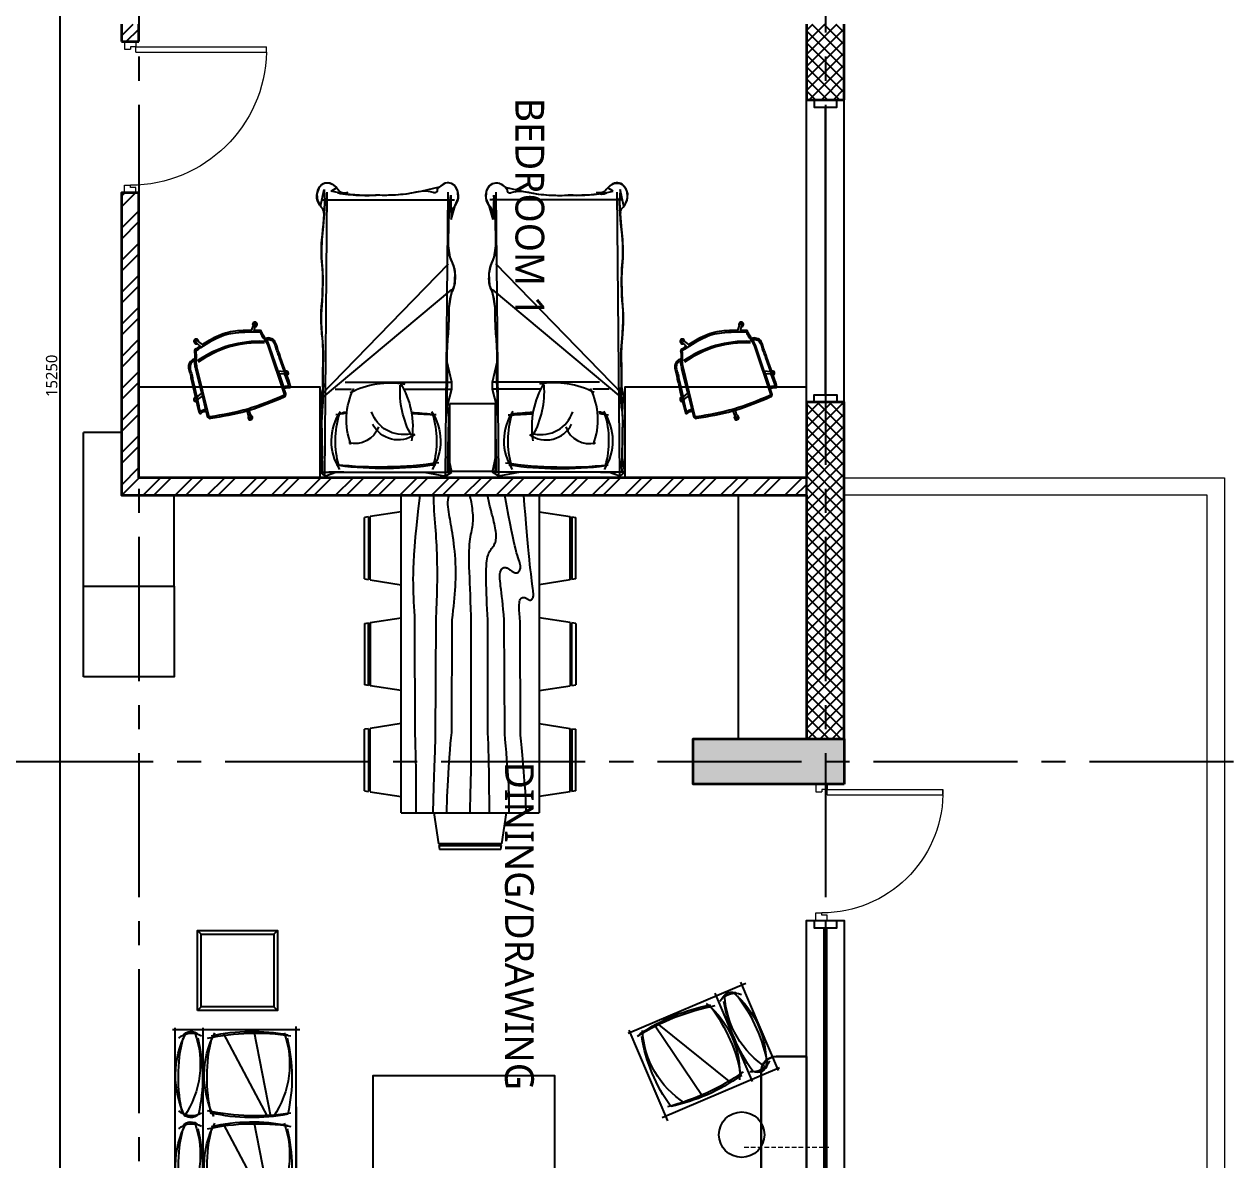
# Model space of a CAD drawing. Header units: millimetres. Extents: x -2409243 to -2334937, y -643723 to -441957.
# Drawn here: x -2355068 to -2347102, y -533815 to -526307 of the extents above; entities that cross this region are included whole.
import ezdxf

# ---------------------------------------------------------------- set-up
doc = ezdxf.new("R2010")
doc.units = ezdxf.units.MM
doc.header["$MEASUREMENT"] = 0
doc.header["$PDMODE"] = 67
doc.linetypes.add('CENTER2', pattern=[28.575, 19.05, -3.175, 3.175, -3.175])
doc.linetypes.add('DASHED2', pattern=[0.375, 0.25, -0.125])
for name, color, linetype in [('A-Anno-Dims', 7, 'Continuous'), ('A-Anno-Grid Lines', 154, 'Continuous'), ('A-Railing', 4, 'Continuous'), ('A-Wall Patt', 8, 'Continuous'), ('A-Window', 4, 'Continuous'), ('S-Conc Patt', 9, 'Continuous'), ('TAGS', 7, 'Continuous')]:
    doc.layers.add(name, color=color, linetype=linetype)
for name, color, linetype, lineweight in [('A-Door', 4, 'Continuous', 9), ('A-Wall Ele', 3, 'Continuous', 20), ('A-Wall Sec', 1, 'Continuous', 30), ('HVAC Units', 60, 'Continuous', 30), ('S-Concrete', 40, 'Continuous', 30)]:
    doc.layers.add(name, color=color, linetype=linetype, lineweight=lineweight)
doc.layers.add('I-Furniture', color=7, linetype='Continuous', lineweight=25, true_color=0xd17000)
doc.layers.get('A-Anno-Dims').off()
doc.styles.get("Standard").update_dxf_attribs({"font": 'trebuc.ttf'})
doc.dimstyles.new('IIITD_WD_M @ 50', dxfattribs={"dimscale": 50, "dimtxt": 1.5, "dimasz": 1, "dimexe": 0.5, "dimexo": 0.25, "dimgap": 0.3, "dimtad": 1, "dimdec": 0, "dimrnd": 1, "dimzin": 0, "dimdsep": 46, "dimtxsty": 'Standard', "dimblk": 'ARCHTICK', "dimcen": 0.2, "dimdle": 1, "dimclrd": 1, "dimclre": 1, "dimclrt": 5, "dimadec": 0, "dimazin": 0, "dimtfac": 1, "dimtdec": 0, "dimtofl": 0, "dimtmove": 0, "dimatfit": 0, "dimfxl": 2, "dimfxlon": 1, "dimtolj": 1, "dimtzin": 0, "dimlwd": -1, "dimlwe": -1, "dimarcsym": 0})
pattern_1 = [(225, (-1525842.595, -758873.084), (39.7747564, -39.7747564), []), (315, (-1525842.595, -758873.084), (39.7747564, 39.7747564), [])]
pattern_2 = [(45, (-2483823.14, -549080.13), (-106.06602, 106.06602), []), (45, (-2483752.43, -549080.13), (-106.06602, 106.06602), [])]

# ---------------------------------------------------------------- blocks, each defined once
blk = doc.blocks.new('Cols Residences')
at = {"layer": 'S-Conc Patt'}
blk.add_hatch(color=256, dxfattribs=at).paths.add_polyline_path([(-246.6, -14029.3), (-246.6, -13029.3), (53.4, -13029.3), (53.4, -14029.3)])
at = {"layer": 'S-Concrete', "lineweight": 35}
blk.add_lwpolyline([(-246.6, -14029.3), (-246.6, -13029.3), (53.4, -13029.3), (53.4, -14029.3)], close=True, dxfattribs=at)
blk = doc.blocks.new('Grid Residences')
at = {"layer": 'A-Anno-Grid Lines', "linetype": 'CENTER2', "ltscale": 50}
for p, q in [((-96.6, 2923), (-96.6, -27704.4)), ((12818.2, -9364.3), (-37818, -9364.3)), ((12818.2, -13904.3), (-37818, -13904.3))]:
    blk.add_line(p, q, dxfattribs=at)
blk = doc.blocks.new('Big Drawing Win 3000')
at = {"layer": 'A-Window', "color": 2, "lineweight": 60}
blk.add_line((-25650, -16077.2), (-28550, -16077.2), dxfattribs=at)
at = {"layer": 'A-Window'}
for points in [[(-25600, -15952.2), (-28600, -15952.2), (-28600, -16202.2), (-25600, -16202.2)], [(-28600, -16002.2), (-28550, -16002.2), (-28550, -16152.2), (-28600, -16152.2)], [(-25600, -16002.2), (-25650, -16002.2), (-25650, -16152.2), (-25600, -16152.2)]]:
    blk.add_lwpolyline(points, dxfattribs=at)
blk = doc.blocks.new('ABL_Door_S - 900 x 2100-6-3 Second Floor Lvl')
at = {"layer": 'A-Door', "color": 5, "lineweight": 18}
for p, q in [((-450, 37.5), (-400, 37.5)), ((-450, -37.5), (-450, 37.5)), ((-400, 37.5), (-400, -2.5)), ((400, 37.5), (400, -2.5)), ((450, 37.5), (400, 37.5)), ((450, -37.5), (450, 37.5)), ((-450, -37.5), (-415, -37.5)), ((-380, -37.5), (-450, -37.5)), ((-415, -2.5), (-400, -2.5)), ((-415, -37.5), (-415, -2.5)), ((-415, -37.5), (-415, -802.4)), ((-380, -37.5), (-380, -802.4)), ((415, -2.5), (400, -2.5)), ((415, -37.5), (415, -2.5)), ((450, -37.5), (415, -37.5))]:
    blk.add_line(p, q, dxfattribs=at)
blk.add_lwpolyline([(-380, -802.4), (-415, -802.4)], dxfattribs=at)
at = {"layer": 'A-Door', "lineweight": 18}
blk.add_arc((-400, -2.5), 800, 271.43254, 0, dxfattribs=at)
at = {"layer": 'A-Door', "color": 5, "lineweight": 18}
blk.add_arc((-400, -2.5), 800, 268.92564, 271.07436, dxfattribs=at)
blk = doc.blocks.new('Win 2000 @ 300W')
at = {"layer": 'A-Window', "color": 2, "lineweight": 30}
blk.add_line((1950, -125), (50, -125), dxfattribs=at)
at = {"layer": 'A-Window'}
for points in [[(2000, 0), (0, 0)], [(0, -50), (50, -50), (50, -200), (0, -200)], [(2000, -50), (1950, -50), (1950, -200), (2000, -200)], [(2000, -250), (0, -250)]]:
    blk.add_lwpolyline(points, dxfattribs=at)
blk = doc.blocks.new('ABL_Door_S - 1000 x 2100-11-3 Second Floor Lvl')
at = {"layer": 'A-Door', "color": 5}
for p, q in [((-500, 37.5), (-450, 37.5)), ((-500, -37.5), (-500, 37.5)), ((-450, 37.5), (-450, -2.5)), ((450, 37.5), (450, -2.5)), ((500, 37.5), (450, 37.5)), ((500, -37.5), (500, 37.5)), ((-500, -37.5), (-465, -37.5)), ((-465, -2.5), (-450, -2.5)), ((-465, -37.5), (-465, -2.5)), ((-430, -37.5), (-465, -37.5)), ((465, -2.5), (450, -2.5)), ((465, -37.5), (465, -2.5)), ((500, -37.5), (465, -37.5))]:
    blk.add_line(p, q, dxfattribs=at)
at = {"layer": 'A-Door', "color": 5, "lineweight": 18}
for p, q in [((-465, -37.5), (-465, -902.4)), ((-430, -37.5), (-430, -902.4)), ((-430, -902.4), (-465, -902.4))]:
    blk.add_line(p, q, dxfattribs=at)
at = {"layer": 'A-Door'}
blk.add_arc((-450, -2.5), 900, 271.27334, 0, dxfattribs=at)
blk = doc.blocks.new('Int. Un Split')
at = {"layer": 'HVAC Units'}
for p, q in [((-200, 600), (0, 600)), ((0, 600), (0, -600)), ((-300, -500), (-300, 500)), ((0, -600), (-200, -600))]:
    blk.add_line(p, q, dxfattribs=at)
at = {"layer": 'HVAC Units', "color": 8, "linetype": 'DASHED2', "lineweight": 5, "ltscale": 120}
blk.add_line((-411.9, 0), (148.5, 0), dxfattribs=at)
at = {"layer": 'HVAC Units'}
for centre, start, end in [((-200, 500), 90, 180), ((-200, -500), 180, 270)]:
    blk.add_arc(centre, 100, start, end, dxfattribs=at)
blk = doc.blocks.new('executive study table')
at = {"layer": 'I-Furniture'}
for p, q in [((-154.8, 570.5), (-132.8, 571.8)), ((-140.1, 567.4), (-138.6, 571.4)), ((-171.4, 533), (-152.1, 533.9)), ((-171.4, 7.1), (-152.1, 6.3)), ((-154.8, -30.4), (-132.8, -31.6)), ((-140.1, -27.3), (-138.6, -31.3))]:
    blk.add_line(p, q, dxfattribs=at)
for points in [[(-509.3, 270.1, -0.04406), (-503.5, 336.3, -0.026544), (-479.9, 437.2), (-506.4, 458, -3.638528), (-496.2, 469.6), (-474.1, 456.5, -0.010397), (-461.2, 495, -0.318214), (-451.9, 501.6, 0.043075), (-444.2, 502.2, 0.035302), (-412, 510, 0.013054), (-402.6, 513.2, -0.140274), (-393.2, 546.3, -0.187796), (-364.5, 567.7, -0.087841), (-327.1, 571.3, 0.059908), (-290.6, 572.8, -0.051364), (-253.8, 574.9), (-195.8, 578.2), (-157.3, 580.4, -1), (-129.2, 582), (-94.6, 584), (-77.1, 585, -0.040528), (-60.7, 584.6, 0.019703), (-50, 583.9, -0.367951), (-46, 580.2, -0.076399), (-46.1, 573.9, -0.223629), (-47.9, 571.3, -0.09063), (-48.4, 571.1, 0.435593), (-48.6, 570.8), (-49.6, 566.3, 0.041397), (-51.7, 551.8, 0.005779), (-52.3, 541.9, 0.01447), (-52.3, 538.4), (-15.2, 540.1, -0.416429), (3.3, 523.6, -0.025896), (23.2, 279.6), (60, 277.5, -3.543521), (59.1, 262.1), (23.2, 261.7, -0.026019), (3.3, 16.5, -0.416429), (-15.2, 0), (-52.3, 1.7, 0.01447), (-52.3, -1.7, 0.005779), (-51.7, -11.7, 0.041397), (-49.6, -26.2), (-48.6, -30.7, 0.435593), (-48.4, -31, -0.09063), (-47.9, -31.2, -0.223629), (-46.1, -33.7, -0.076399), (-46, -40.1, -0.367951), (-50, -43.7, 0.019703), (-60.7, -44.4, -0.040528), (-77.1, -44.8), (-94.6, -43.8), (-129.2, -41.8, -1), (-157.3, -40.2), (-195.8, -38), (-253.8, -34.7, -0.051364), (-290.6, -32.6, 0.059908), (-327.1, -31.2, -0.087841), (-364.5, -27.6, -0.187796), (-393.2, -6.1, -0.140274), (-402.6, 26.9, 0.013054), (-412, 30.2, 0.035302), (-444.2, 37.9, 0.043075), (-451.9, 38.6, -0.318214), (-461.2, 45.1, -0.010397), (-474.1, 83.6), (-496.2, 70.5, -3.638528), (-506.4, 82.2), (-479.9, 102.9, -0.026544), (-503.5, 203.8, -0.04406)], [(-154.8, 570.5), (-171.4, 533), (-338.7, 525.4, 0.002292), (-353, 524.7), (-376.5, 521.6, 0.066419), (-392.5, 517.3, -0.120179), (-384.7, 541, -0.187796), (-361.8, 558.1, -0.087841), (-327.9, 561.3, 0.059908), (-289, 562.9, -0.052112), (-253.7, 564.9), (-195.2, 568.2)], [(-152.1, 533.9), (-62.3, 538, -0.01546), (-62.3, 542.3, -0.005779), (-61.7, 552.4, -0.041397), (-59.4, 568.6), (-58.4, 572.5, -0.044554), (-58, 574.3, -0.006403), (-61.7, 574.6, 0.040528), (-76.6, 575), (-94, 574), (-132.8, 571.8, -0.154174), (-140.1, 567.4)], [(-499.3, 270.1, 0.04406), (-493.6, 205.6, 0.042095), (-451.8, 48.6, -0.042637), (-442.5, 47.8, -0.035302), (-409, 39.7, -0.026112), (-389.4, 32.4, 0.070764), (-375.2, 28.4), (-352.1, 25.4, 0.002232), (-338.2, 24.7), (-14.7, 10, 0.431435), (-6.7, 17.3, 0.026929), (13.4, 270.1, 0.026929), (-6.7, 522.8, 0.431435), (-14.7, 530.1), (-338.2, 515.4, 0.002232), (-352.1, 514.7), (-375.2, 511.7, 0.070764), (-389.4, 507.8, -0.026112), (-409, 500.4, -0.035302), (-442.5, 492.3, -0.042637), (-451.8, 491.6, 0.042095), (-493.6, 334.6, 0.04406)], [(-154.8, -30.4), (-171.4, 7.1), (-338.7, 14.7, -0.002292), (-353, 15.5), (-376.5, 18.5, -0.066419), (-392.5, 22.8, 0.120179), (-384.7, -0.8, 0.187796), (-361.8, -17.9, 0.087841), (-327.9, -21.2, -0.059908), (-289, -22.8, 0.052112), (-253.7, -24.7), (-195.2, -28.1)], [(-152.1, 6.3), (-62.3, 2.2, 0.01546), (-62.3, -2.1, 0.005779), (-61.7, -12.3, 0.041397), (-59.4, -28.5), (-58.4, -32.4, 0.044554), (-58, -34.1, 0.006403), (-61.7, -34.5, -0.040528), (-76.6, -34.8), (-94, -33.8), (-132.8, -31.6, 0.154174), (-140.1, -27.3)]]:
    blk.add_lwpolyline(points, format="xyb", close=True, dxfattribs=at)
for points in [[(-157.3, 580.4), (-129.2, 582)], [(-157.3, -40.2), (-129.2, -41.8)]]:
    blk.add_lwpolyline(points, dxfattribs=at)
for points in [[(-385.5, 38.8, -0.074007), (-424.7, 270.1, -0.074007), (-385.5, 501.3)], [(-375.9, 41.9, -0.073942), (-414.7, 270.1, -0.073942), (-375.9, 498.2)], [(-496.2, 469.6), (-505.3, 475, 0.915293), (-513.5, 463.6), (-506.4, 458)], [(23.4, 270.1, -0.000012), (23.4, 270, -0.000012)], [(60, 277.5), (69.1, 277, -0.745022), (68.1, 262.2), (59.1, 262.1)], [(-496.2, 70.5), (-505.3, 65.1, -0.915293), (-513.5, 76.6), (-506.4, 82.2)]]:
    blk.add_lwpolyline(points, format="xyb", dxfattribs=at)
at = {"layer": 'I-Furniture', "elevation": -950}
blk.add_lwpolyline([(23.6, 261.7, 0.001894), (23.2, 279.6, 0.000296)], format="xyb", dxfattribs=at)
blk = doc.blocks.new('A$C656051B6')
for points in [[(-1417, 344.4), (-864.1, 50.9)], [(-1415.1, 364.7), (-850.3, 255.2)], [(-806.7, 344.4), (-253.7, 50.9)], [(-804.8, 364.7), (-240, 255.2)], [(-206.3, 344.4), (346.6, 50.9)], [(-204.4, 364.7), (360.4, 255.2)]]:
    blk.add_lwpolyline(points)
at = {"layer": 'I-Furniture'}
for p, q in [((-141.3, 531), (-1449, 531)), ((-1432.6, 546.1), (-1432.6, -298.1)), ((-582.6, 531), (389.8, 531)), ((367.4, 557.1), (367.4, -285.5)), ((-1451.5, -83.4), (381.9, -83.4)), ((-1451.5, -269), (381.9, -269))]:
    blk.add_line(p, q, dxfattribs=at)
blk.add_lwpolyline([(367.4, -129.5), (367.4, -285.5)], dxfattribs=at)
at = {"layer": 'I-Furniture', "linetype": 'ByBlock'}
for centre, radius, start, end in [((-1204.2, -123.8), 612.6, 55.58084, 109.77951), ((118.3, 264.8), 1527.2, 171.27227, 192.03847), ((-2389.3, 264.8), 1527.2, 347.96153, 8.72773), ((-456.6, -123.8), 612.6, 70.22049, 124.41916), ((728.6, 264.8), 1527.2, 171.27227, 192.03847), ((-1779.1, 264.8), 1527.2, 347.96153, 8.72773), ((141.8, -123.8), 612.6, 70.22049, 124.41916), ((1327, 264.8), 1527.2, 171.27227, 192.03847), ((-1180.7, 264.8), 1527.2, 347.96153, 8.72773), ((-1129.6, 527.3), 603.3, 242.13934, 296.76432), ((-531.2, 527.3), 603.3, 243.23568, 297.86066), ((67.2, 527.3), 603.3, 243.23568, 297.86066), ((-1204.2, -714.4), 612.6, 55.58084, 109.77951), ((-1283.5, -158.2), 125.3, 149.24272, 222.9121), ((-987.5, -158.2), 125.3, 317.0879, 30.75728), ((-456.6, -714.4), 612.6, 70.22049, 124.41916), ((-673.3, -158.2), 125.3, 149.24272, 222.9121), ((-377.2, -158.2), 125.3, 317.0879, 30.75728), ((141.8, -714.4), 612.6, 70.22049, 124.41916), ((-74.9, -158.2), 125.3, 149.24272, 222.9121), ((221.2, -158.2), 125.3, 317.0879, 30.75728), ((-1129.6, 337.6), 603.3, 242.13934, 296.76432), ((-531.2, 337.6), 603.3, 243.23568, 297.86066), ((67.2, 337.6), 603.3, 243.23568, 297.86066)]:
    blk.add_arc(centre, radius, start, end, dxfattribs=at)
at = {"layer": 'I-Furniture', "color": 0, "linetype": 'ByBlock'}
for centre, radius, start, end in [((-1117.2, -592.6), 1096.3, 77.14269, 103.70873), ((-543.6, -592.6), 1096.3, 76.29127, 102.85731), ((54.8, -592.6), 1096.3, 76.29127, 102.85731), ((-193.5, 240), 1227.2, 168.90176, 192.65426), ((-2077.5, 240), 1227.2, 347.34574, 11.09824), ((416.7, 240), 1227.2, 168.90176, 192.65426), ((-1467.2, 240), 1227.2, 347.34574, 11.09824), ((1015.1, 240), 1227.2, 168.90176, 192.65426), ((-868.8, 240), 1227.2, 347.34574, 11.09824), ((-1117.2, 1039.2), 1096.3, 256.29127, 282.85731), ((-543.6, 1039.2), 1096.3, 257.14269, 283.70873), ((54.8, 1039.2), 1096.3, 257.14269, 283.70873), ((-1355.7, -163.9), 65, 130.33703, 237.19717), ((-1117.2, -1183.2), 1096.3, 77.14269, 103.70873), ((-915.3, -163.9), 65, 302.80283, 49.66297), ((-745.5, -163.9), 65, 130.33703, 237.19717), ((-543.6, -1183.2), 1096.3, 76.29127, 102.85731), ((-305.1, -163.9), 65, 302.80283, 49.66297), ((-147.1, -163.9), 65, 130.33703, 237.19717), ((54.8, -1183.2), 1096.3, 76.29127, 102.85731), ((293.4, -163.9), 65, 302.80283, 49.66297), ((-1117.2, 849.5), 1096.3, 256.29127, 282.85731), ((-543.6, 849.5), 1096.3, 257.14269, 283.70873), ((54.8, 849.5), 1096.3, 257.14269, 283.70873)]:
    blk.add_arc(centre, radius, start, end, dxfattribs=at)
blk = doc.blocks.new('couch')
for points in [[(-1417, 344.4), (-867.2, 50.9)], [(-1415.1, 364.7), (-853.4, 255.2)]]:
    blk.add_lwpolyline(points)
at = {"layer": 'I-Furniture'}
for p, q in [((-797.5, 531), (-1449, 531)), ((-1432.6, 546.1), (-1432.6, -298.1)), ((-832.3, 557.1), (-832.3, -285.5)), ((-1451.5, -83.4), (-817.9, -83.4)), ((-1451.5, -269), (-817.9, -269))]:
    blk.add_line(p, q, dxfattribs=at)
at = {"layer": 'I-Furniture', "linetype": 'ByBlock'}
for centre, radius, start, end in [((-1205.3, -117.3), 606.1, 55.39117, 109.88571), ((118.3, 264.8), 1527.2, 171.27227, 192.03847), ((-2392.5, 264.8), 1527.2, 347.96153, 8.72773), ((-1131.2, 520.8), 596.7, 241.98471, 296.91264), ((-1205.3, -707.9), 606.1, 55.39117, 109.88571), ((-1283.5, -158.2), 125.3, 149.24272, 222.9121), ((-990.7, -158.2), 125.3, 317.0879, 30.75728), ((-1131.2, 331.1), 596.7, 241.98471, 296.91264)]:
    blk.add_arc(centre, radius, start, end, dxfattribs=at)
at = {"layer": 'I-Furniture', "color": 0, "linetype": 'ByBlock'}
for centre, radius, start, end in [((-1118.8, -579), 1082.7, 77.06197, 103.79485), ((-193.5, 240), 1227.2, 168.90176, 192.65426), ((-2080.6, 240), 1227.2, 347.34574, 11.09824), ((-1118.8, 1025.6), 1082.7, 256.20515, 282.93803), ((-1355.7, -163.9), 65, 130.33703, 237.19717), ((-1118.8, -1169.6), 1082.7, 77.06197, 103.79485), ((-918.5, -163.9), 65, 302.80283, 49.66297), ((-1118.8, 835.9), 1082.7, 256.20515, 282.93803)]:
    blk.add_arc(centre, radius, start, end, dxfattribs=at)
blk = doc.blocks.new('A$C02F26D92')
at = {"layer": 'I-Furniture'}
for p, q in [((-510.7, 504.6), (-535.7, 529.6)), ((-30.7, 504.6), (-5.7, 529.6)), ((-510.7, 24.6), (-535.7, -0.4)), ((-30.7, 24.6), (-5.7, -0.4))]:
    blk.add_line(p, q, dxfattribs=at)
for points in [[(-535.7, -0.4), (-5.7, -0.4), (-5.7, 529.6), (-535.7, 529.6)], [(-510.7, 24.6), (-30.7, 24.6), (-30.7, 504.6), (-510.7, 504.6)]]:
    blk.add_lwpolyline(points, close=True, dxfattribs=at)
blk = doc.blocks.new('A$C5E866030')
at = {"layer": 'I-Furniture'}
for p, q in [((1156.6, 857.8, 450), (1207.5, 876.4, 450)), ((1207.5, 876.4, 450), (1288.7, 881.7, 450)), ((1288.7, 881.7, 450), (1339.4, 871.1, 450)), ((1644.8, 855.6, 900), (1737.3, 882.1, 900)), ((1737.3, 882.1, 900), (1783, 901.7, 900)), ((1783, 901.7, 900), (1828.8, 899.4, 900)), ((1828.8, 899.4, 900), (1867, 880.2, 900)), ((1867, 880.2, 900), (1883.2, 857.2, 900)), ((-52, 817.9, 450), (-25, 860, 450)), ((-25, 676.4, 450), (-52, 817.9, 450)), ((-25, 860, 450), (88.6, 834.1, 450)), ((88.6, 834.1, 450), (147.1, 835.5, 450)), ((147.1, 835.5, 450), (205.8, 836.6, 450)), ((205.8, 836.6, 450), (273.7, 838.2, 450)), ((273.7, 838.2, 450), (335.1, 838.2, 450)), ((335.1, 838.2, 450), (412.9, 829.9, 450)), ((412.9, 829.9, 450), (523.7, 860, 450)), ((523.7, 860, 450), (569.4, 860, 450)), ((569.4, 860, 450), (702, 827.7, 450)), ((702, 827.7, 450), (760.6, 827.6, 450)), ((760.6, 827.6, 450), (849.8, 832.4, 450)), ((849.8, 832.4, 450), (938.8, 839.3, 450)), ((938.8, 839.3, 450), (989.6, 841.1, 450)), ((989.6, 841.1, 450), (1060.2, 841.6, 450)), ((1060.2, 841.6, 450), (1156.6, 857.8, 450)), ((1339.4, 871.1, 450), (1396.7, 847.3, 450)), ((1396.7, 847.3, 450), (1470.8, 837.6, 450)), ((1470.8, 837.6, 450), (1524.2, 837.4, 450)), ((1524.2, 837.4, 450), (1578.1, 838.1, 450)), ((1578.1, 838.1, 450), (1631.9, 839.7, 450)), ((1631.9, 839.7, 450), (1686, 842.3, 450)), ((1804.8, 851.3, 450), (1644.8, 855.6, 900)), ((1686, 842.3, 450), (1752, 846.7, 450)), ((1752, 846.7, 450), (1804.8, 851.3, 450)), ((1885, 815.9, 900), (1858.2, 775.8, 900)), ((1883.2, 857.2, 900), (1887.7, 832.1, 900)), ((1887.7, 832.1, 900), (1885, 815.9, 900)), ((1858.2, 775.8, 900), (1830.4, 654, 900)), ((-25, 599.8, 450), (-25, 676.4, 450)), ((1830.4, 654, 900), (1820.8, 604.3, 900)), ((-25, 546.7, 450), (-25, 599.8, 450)), ((1820.8, 604.3, 900), (1813.1, 556.6, 900)), ((-25, 464.2, 450), (-25, 546.7, 450)), ((1806.3, 482.9, 900), (1804.1, 429.1, 900)), ((1813.1, 556.6, 900), (1806.3, 482.9, 900)), ((-25, 405.2, 450), (-25, 464.2, 450)), ((-25, 322.7, 450), (-25, 405.2, 450)), ((1804.1, 429.1, 900), (1804.8, 375.4, 900)), ((-25, 263.8, 450), (-25, 322.7, 450)), ((1805.6, 358.6, 900), (1804, 305.8, 900)), ((1804.8, 375.4, 900), (1805.8, 355.1, 900)), ((1805.8, 355.1, 900), (1805.6, 358.6, 900)), ((-25, 193, 450), (-25, 263.8, 450)), ((1804, 305.8, 900), (1805.3, 248.2, 900)), ((1805.3, 248.2, 900), (1809.4, 186.3, 900)), ((-25, 134.1, 450), (-25, 193, 450)), ((1809.4, 186.3, 900), (1817.9, 121.9, 900)), ((-52, 18.2, 450), (-25, 92.7, 450)), ((-25, 92.7, 450), (-25, 145.7, 450)), ((-25, 145.7, 450), (-25, 45.7, 450)), ((-25, 45.7, 450), (-25, 134.1, 450)), ((1817.9, 121.9, 900), (1831.2, 60.4, 900)), ((1831.2, 60.4, 900), (1854.9, 96.8, 900)), ((1854.9, 96.8, 900), (1873.7, 74.1, 900)), ((-25, -12.6, 450), (-52, 18.2, 450)), ((71.5, 2.5, 450), (-25, -12.6, 450)), ((124.1, 1.2, 450), (71.5, 2.5, 450)), ((176.8, 0.1, 450), (124.1, 1.2, 450)), ((229.5, -0.8, 450), (176.8, 0.1, 450)), ((371.9, 1, 450), (304.5, -2.8, 450)), ((485.7, -4.2, 450), (371.9, 1, 450)), ((537.6, 7.2, 450), (485.7, -4.2, 450)), ((588, 5.9, 450), (537.6, 7.2, 450)), ((649.8, 6.6, 450), (588, 5.9, 450)), ((753.3, 8.8, 450), (649.8, 6.6, 450)), ((809.5, 6.7, 450), (753.3, 8.8, 450)), ((885.7, 0, 450), (809.5, 6.7, 450)), ((960.7, -4, 450), (885.7, 0, 450)), ((1107.3, 0.8, 450), (1018.1, -5.4, 450)), ((1162.2, 3.9, 450), (1107.3, 0.8, 450)), ((1247.3, 5.5, 450), (1162.2, 3.9, 450)), ((1308.1, 4.4, 450), (1247.3, 5.5, 450)), ((1391.2, -2.1, 450), (1308.1, 4.4, 450)), ((1599.8, 9, 450), (1509.2, -1.4, 450)), ((1684.3, 15.6, 450), (1599.8, 9, 450)), ((1750.9, 18.8, 450), (1684.3, 15.6, 450)), ((1733.4, -9.8, 900), (1842.1, 15.1, 450)), ((1842.1, 15.1, 450), (1750.9, 18.8, 450)), ((1873.7, 74.1, 900), (1885, 53.3, 900)), ((1885.9, 20.2, 900), (1874, -3.6, 900)), ((1885, 53.3, 900), (1885.9, 20.2, 900)), ((304.5, -2.8, 450), (229.5, -0.8, 450)), ((1018.1, -5.4, 450), (960.7, -4, 450)), ((1441.6, -3.5, 450), (1391.2, -2.1, 450)), ((1509.2, -1.4, 450), (1441.6, -3.5, 450)), ((1770.8, -29.6, 900), (1733.4, -9.8, 900)), ((1813.4, -33.2, 900), (1770.8, -29.6, 900)), ((1851.7, -20.9, 900), (1813.4, -33.2, 900)), ((1874, -3.6, 900), (1851.7, -20.9, 900))]:
    blk.add_line(p, q, dxfattribs=at)
at = {"layer": 'I-Furniture', "linetype": 'ByBlock'}
for p, q in [((1775, 355.1, 450), (1775, 876.5, 450)), ((-52, 817.9), (1824.3, 834.5, 450)), ((-25, -12.6), (-25, 860)), ((458.6, -4.2), (1181, 860)), ((485.7, -4.2), (1350.9, 836.8)), ((523.7, 544.1), (523.7, 860)), ((569.4, 152.7), (569.4, 860)), ((546.5, 365.2), (546.5, 365.3)), ((1775, 3.9, 450), (1775, 355.1, 450)), ((523.7, 87.9), (523.7, 195.2)), ((-52, 18.2), (1824.3, 34.8, 450))]:
    blk.add_line(p, q, dxfattribs=at)
for points in [[(-25, 833.3, -0.005203), (36.2, 832.8, -0.00267), (264.8, 837.6, -0.058958), (401.8, 830.9, 0.038458), (525.5, 828.4, -0.025508), (679.7, 828.4, 0.039412), (885.7, 836.1, -0.016498), (1035.7, 841.7, 0.095063), (1168.1, 861.6, -0.129887), (1264, 882.3, -0.123513), (1364, 860.9, 0.132991), (1470.8, 837.6, 0.025093), (1786.3, 849.5, -0.033934), (1685.9, 856.3, 0.211134), (1726.9, 873.2, -0.329446), (1851.7, 890.1, -0.37589), (1885, 815.9, -0.123892), (1843.6, 762.6, 0.658136), (1823.2, 735.1, -0.141351), (1820.8, 604.3, 0.036442), (1805.7, 469.3, 0.030598), (1805.8, 355.1)], [(-25, 2.9, 0.005203), (36.2, 3.4, 0.00267), (264.8, -1.4, 0.058958), (401.8, 5.2, -0.038458), (525.5, 7.8, 0.025508), (679.7, 7.8, -0.039412), (885.7, 0, 0.016498), (1035.7, -5.6, -0.037552), (1320.6, 3.9, 0.045167), (1509.2, -1.4, -0.028501), (1786.3, 19.7, 0.033934), (1685.9, 13, -0.211134), (1726.9, -3.9, 0.329446), (1851.7, -20.9, 0.37589), (1885, 53.3, 0.123892), (1843.6, 106.7, -0.342539), (1823.2, 169.2, 0.292428), (1820.8, 106, -0.036442), (1805.7, 240.9, -0.030598), (1805.8, 355.1)]]:
    blk.add_lwpolyline(points, format="xyb", dxfattribs=at)
for centre, radius, start, end in [((181, 434.1), 349.9, 56.16641, 122.49004), ((2309.7, 411.5), 2311.8, 171.52275, 187.4368), ((2733.9, 380.5), 2725.9, 171.71341, 186.01065), ((182.4, 162.6), 595.7, 72.85913, 106.07365), ((34130.5, 2416.6), 33818.9, 182.81527, 183.09082), ((-4773.8, 234.3), 5155.9, 3.97413, 5.53873), ((272.2, 37.8), 562.3, 58.65419, 99.19769), ((374.5, 504.4), 187.3, 144.16706, 243.84213), ((506.3, 1109.9), 593.5, 241.04555, 274.14969), ((446, 539.3), 223.6, 168.04126, 250.83423), ((-2.9, 449.9), 568, 332.41043, 9.88655), ((326.2, 220), 162.6, 109.03088, 194.66156), ((321.3, 623.9), 461.5, 249.30257, 296.50263), ((181, 413.3), 349.9, 237.50996, 303.83359), ((182.4, 684.7), 595.7, 253.92635, 287.14087), ((3159.2, -390.7), 2848, 168.94471, 170.24625), ((144.2, 220.8), 238.3, 333.76308, 344.0845)]:
    blk.add_arc(centre, radius, start, end, dxfattribs=at)
blk = doc.blocks.new('_ArchTick')
at = {"color": 0, "linetype": 'ByBlock', "const_width": 0.15}
blk.add_lwpolyline([(-0.5, -0.5), (0.5, 0.5)], dxfattribs=at)
blk = doc.blocks.new('*D705')
at = {"layer": 'A-Railing', "color": 1}
for p, q in [((-2354832.3, -520957.2), (-2354832.3, -536307.2)), ((-2354732.3, -521007.2), (-2354857.3, -521007.2)), ((-2354732.3, -536257.2), (-2354857.3, -536257.2))]:
    blk.add_line(p, q, dxfattribs=at)
at = {"layer": 'Defpoints', "color": 0}
for p in [(-2354424.9, -521007.2), (-2354832.3, -536257.2), (-2354424.9, -536257.2)]:
    blk.add_point(p, dxfattribs=at)
at = {"layer": 'A-Railing', "color": 1, "xscale": 50, "yscale": 50, "zscale": 50}
for p, rotation in [((-2354832.3, -521007.2), 90), ((-2354832.3, -536257.2), 270)]:
    blk.add_blockref('_ArchTick', p, dxfattribs=dict(at, rotation=rotation))
at = {"layer": 'A-Railing', "color": 5, "insert": (-2354885.5, -528632.2), "char_height": 75, "attachment_point": 5, "rotation": 90}
blk.add_mtext('\\A1;15250', dxfattribs=at)

msp = doc.modelspace()

# ---------------------------------------------------------------- hatches: boundary and pattern name
at = {"layer": 'A-Wall Patt'}
h = msp.add_hatch(dxfattribs=at)
h.set_pattern_fill('ANSI32', color=256, scale=400, style=0)
h.set_pattern_definition(pattern_2)
h.paths.add_polyline_path([(-2354424.9, -526307.2), (-2354424.9, -526422.2), (-2354309.9, -526422.2), (-2354309.9, -526307.2)], flags=0)
h = msp.add_hatch(dxfattribs=at)
h.set_pattern_fill('ANSI37', color=256, scale=450, angle=180, style=0)
h.set_pattern_definition(pattern_1)
h.paths.add_polyline_path([(-2349894.9, -526807.2), (-2349644.9, -526807.2), (-2349644.9, -526307.2), (-2349894.9, -526307.2)])
h = msp.add_hatch(dxfattribs=at)
h.set_pattern_fill('ANSI32', color=256, scale=400, style=0)
h.set_pattern_definition(pattern_2)
h.paths.add_polyline_path([(-2349899.9, -529422.2), (-2349899.9, -529307.2), (-2354309.9, -529307.2), (-2354309.9, -527422.2), (-2354424.9, -527422.2), (-2354424.9, -529422.2)])
h = msp.add_hatch(dxfattribs=at)
h.set_pattern_fill('ANSI37', color=256, scale=450, angle=180, style=0)
h.set_pattern_definition(pattern_1)
h.paths.add_polyline_path([(-2349894.9, -531032.2), (-2349644.9, -531032.2), (-2349644.9, -528807.2), (-2349894.9, -528807.2)])

# ---------------------------------------------------------------- linework, layer by layer
at = {"layer": 'A-Wall Ele'}
for p, q in [((-2349644.9, -529307.2), (-2347129.9, -529307.2)), ((-2347129.9, -529307.2), (-2347129.9, -534047.2)), ((-2347244.9, -529422.2), (-2349644.9, -529422.2)), ((-2347244.9, -533999.5), (-2347244.9, -529422.2))]:
    msp.add_line(p, q, dxfattribs=at)
at = {"layer": 'A-Wall Sec', "lineweight": 35}
for p, q in [((-2354424.9, -526307.2), (-2354424.9, -526422.2)), ((-2354309.9, -526422.2), (-2354309.9, -526307.2)), ((-2349894.9, -526307.2), (-2349894.9, -526807.2)), ((-2349644.9, -526807.2), (-2349644.9, -526307.2)), ((-2354424.9, -526422.2), (-2354309.9, -526422.2)), ((-2349894.9, -526807.2), (-2349644.9, -526807.2))]:
    msp.add_line(p, q, dxfattribs=at)
at = {"layer": 'A-Wall Sec'}
msp.add_line((-2349894.9, -529307.2), (-2349894.9, -529422.2), dxfattribs=at)
at = {"layer": 'A-Wall Sec', "lineweight": 35}
msp.add_lwpolyline([(-2349644.9, -531032.2), (-2349644.9, -528807.2), (-2349894.9, -528807.2), (-2349894.9, -529307.2), (-2354309.9, -529307.2), (-2354309.9, -527422.2), (-2354424.9, -527422.2), (-2354424.9, -529422.2), (-2349894.9, -529422.2), (-2349894.9, -531032.2)], dxfattribs=at)
at = {"layer": 'I-Furniture'}
for p, q in [((-2354674.9, -530022.2), (-2354674.9, -529007.2)), ((-2354424.9, -529007.2), (-2354674.9, -529007.2)), ((-2354074.9, -530022.2), (-2354074.9, -529422.2)), ((-2352575.9, -531522.2), (-2352575.8, -529422.2)), ((-2352575.8, -529422.2), (-2351661.4, -529422.2)), ((-2351661.4, -529422.2), (-2351661.5, -531522.2)), ((-2350344.9, -531032.2), (-2350344.9, -529422.2)), ((-2352791.7, -529565), (-2352817.1, -529568.9)), ((-2352817.1, -529975.3), (-2352817.1, -529568.9)), ((-2352791.7, -529564.9), (-2352791.7, -529979.2)), ((-2352575.8, -529531.2), (-2352779, -529563)), ((-2352779, -529981.2), (-2352779, -529562.9)), ((-2351661.5, -529531.2), (-2351458.3, -529563)), ((-2351458.3, -529981.2), (-2351458.3, -529562.9)), ((-2351445.6, -529564.9), (-2351445.6, -529979.2)), ((-2351445.6, -529565), (-2351420.2, -529568.9)), ((-2351420.2, -529975.3), (-2351420.2, -529568.9)), ((-2352817.1, -529975.3), (-2352791.7, -529979.3)), ((-2352779, -529981.3), (-2352575.8, -530013.1)), ((-2351458.2, -529981.3), (-2351661.5, -530013.1)), ((-2351420.2, -529975.3), (-2351445.5, -529979.3)), ((-2354674.9, -530022.2), (-2354074.9, -530022.2)), ((-2352779, -530263), (-2352575.8, -530231.2)), ((-2351458.2, -530263), (-2351661.5, -530231.2)), ((-2352817.1, -530269), (-2352791.7, -530265)), ((-2352817.1, -530269), (-2352817.1, -530675.4)), ((-2352791.7, -530679.4), (-2352791.7, -530265.1)), ((-2352779, -530263.1), (-2352779, -530681.4)), ((-2351458.3, -530263.1), (-2351458.3, -530681.4)), ((-2351445.6, -530679.4), (-2351445.6, -530265.1)), ((-2351420.2, -530269), (-2351445.5, -530265)), ((-2351420.2, -530269), (-2351420.2, -530675.4)), ((-2352791.7, -530679.3), (-2352817.1, -530675.4)), ((-2352575.8, -530713.1), (-2352779, -530681.3)), ((-2351661.5, -530713.1), (-2351458.3, -530681.3)), ((-2351445.6, -530679.3), (-2351420.2, -530675.4)), ((-2352575.8, -530931.2), (-2352779, -530963)), ((-2351661.5, -530931.2), (-2351458.3, -530963)), ((-2352791.7, -530965), (-2352817.1, -530968.9)), ((-2352817.1, -531375.3), (-2352817.1, -530968.9)), ((-2352791.7, -530964.9), (-2352791.7, -531379.2)), ((-2352779, -531381.2), (-2352779, -530962.9)), ((-2351458.3, -531381.2), (-2351458.3, -530962.9)), ((-2351445.6, -530964.9), (-2351445.6, -531379.2)), ((-2351445.6, -530965), (-2351420.2, -530968.9)), ((-2351420.2, -531375.3), (-2351420.2, -530968.9)), ((-2352817.1, -531375.3), (-2352791.7, -531379.3)), ((-2352779, -531381.3), (-2352575.8, -531413.1)), ((-2351458.2, -531381.3), (-2351661.5, -531413.1)), ((-2351420.2, -531375.3), (-2351445.5, -531379.3)), ((-2352575.9, -531522.2), (-2351661.4, -531522.2)), ((-2352359.6, -531522.2), (-2352327.8, -531725.4)), ((-2351909.5, -531725.4), (-2351877.7, -531522.2)), ((-2351909.6, -531725.4), (-2352327.9, -531725.4)), ((-2352325.9, -531738.1), (-2351911.5, -531738.1)), ((-2352325.8, -531738.1), (-2352321.8, -531763.5)), ((-2351915.4, -531763.5), (-2351911.5, -531738.1)), ((-2351915.4, -531763.5), (-2352321.8, -531763.5))]:
    msp.add_line(p, q, dxfattribs=at)
for points in [[(-2353109.9, -529307.2), (-2353109.9, -528707.2), (-2354309.9, -528707.2), (-2354309.9, -529307.2)], [(-2349894.9, -529307.2), (-2349894.9, -528707.2), (-2351094.9, -528707.2), (-2351094.9, -529307.2)], [(-2352476.7, -531522.2), (-2352476.1, -531481.5), (-2352475.5, -531402.6), (-2352475.4, -531334.8), (-2352475.7, -531275.6), (-2352476.4, -531222.4), (-2352477.3, -531172.8), (-2352478.3, -531126.2), (-2352479.6, -531082.6), (-2352480.9, -531041.5), (-2352482.3, -531002.9), (-2352483.8, -530255.3), (-2352485.3, -530221), (-2352486.9, -530188.4), (-2352488.5, -530157.3), (-2352490, -530127.4), (-2352491.4, -530098), (-2352492.6, -530068.7), (-2352493.6, -530038.9), (-2352494.2, -530008.2), (-2352494.5, -529976), (-2352494.3, -529941.8), (-2352493.6, -529904.9), (-2352492.1, -529863.7), (-2352489.5, -529816.3), (-2352485.5, -529760.9), (-2352479.7, -529695.7), (-2352471.8, -529618.7), (-2352461.7, -529528.1), (-2352448.8, -529422.2)], [(-2352363.4, -531522.2), (-2352363.2, -531516.8), (-2352358.7, -531352.1), (-2352354.4, -531218.9), (-2352350.4, -531111.8), (-2352346.8, -531025.4), (-2352343.5, -530243.2), (-2352340.9, -530182), (-2352338.8, -530126.3), (-2352337.2, -530074.9), (-2352336.2, -530027.4), (-2352335.6, -529983.6), (-2352335.4, -529943.2), (-2352335.5, -529905.8), (-2352335.9, -529871.2), (-2352336.6, -529839.1), (-2352337.5, -529809.2), (-2352338.6, -529781.1), (-2352339.8, -529754.4), (-2352341.3, -529728.8), (-2352342.8, -529703.9), (-2352344.5, -529679.3), (-2352346.3, -529654.7), (-2352348.3, -529629.6), (-2352350.3, -529603.8), (-2352352.3, -529577.5), (-2352354.3, -529550.9), (-2352356.1, -529524.3), (-2352357.6, -529497.8), (-2352358.8, -529471.8), (-2352359.6, -529446.5), (-2352359.9, -529422.2)], [(-2352273.1, -531522.2), (-2352269.6, -531415.3), (-2352265, -531304.5), (-2352260.5, -531219.8), (-2352256.1, -531155.3), (-2352251.9, -531105.2), (-2352247.8, -531063.6), (-2352243.9, -531025.6), (-2352240.3, -530990), (-2352236.7, -530245.4), (-2352233.4, -530213.9), (-2352230.4, -530184), (-2352227.5, -530155.5), (-2352224.8, -530128.1), (-2352222.3, -530101.6), (-2352220.1, -530075.7), (-2352218, -530050.2), (-2352216.3, -530025), (-2352214.9, -530000), (-2352213.9, -529975), (-2352213.4, -529949.8), (-2352213.4, -529924.3), (-2352213.9, -529898.4), (-2352214.9, -529872), (-2352216.5, -529845.2), (-2352218.6, -529818.4), (-2352221, -529791.8), (-2352223.7, -529765.7), (-2352226.7, -529740.3), (-2352229.8, -529716.1), (-2352232.9, -529693.1), (-2352236.1, -529671.6), (-2352239.2, -529651.5), (-2352242.4, -529632.6), (-2352245.5, -529614.6), (-2352248.5, -529597.4), (-2352251.5, -529580.7), (-2352254.4, -529564.4), (-2352257.3, -529548.1), (-2352259.9, -529531.8), (-2352262.3, -529515.5), (-2352264.2, -529499.2), (-2352265.3, -529483.1), (-2352265.5, -529467.3), (-2352264.5, -529451.8), (-2352262.2, -529436.7), (-2352258.3, -529422.2)], [(-2352119.6, -531522.2), (-2352118.5, -531496.2), (-2352115.4, -531403.4), (-2352113.3, -531318.3), (-2352111.9, -531240.3), (-2352111.3, -531168.4), (-2352111.1, -531101.9), (-2352111.4, -531040.4), (-2352112, -530272.2), (-2352112.9, -530219.3), (-2352114.1, -530170.1), (-2352115.5, -530124.1), (-2352117, -530081), (-2352118.6, -530040.2), (-2352120.2, -530001.5), (-2352121.7, -529964.8), (-2352123, -529930.2), (-2352124.2, -529897.6), (-2352125, -529867.1), (-2352125.5, -529838.7), (-2352125.5, -529812.4), (-2352125, -529788.3), (-2352123.9, -529766.4), (-2352122.3, -529746.4), (-2352120.4, -529728.1), (-2352118.1, -529711.3), (-2352115.6, -529695.9), (-2352113.1, -529681.5), (-2352110.5, -529667.9), (-2352108, -529655), (-2352105.8, -529642.5), (-2352103.7, -529630.2), (-2352102, -529618), (-2352100.6, -529605.8), (-2352099.6, -529593.3), (-2352099.1, -529580.6), (-2352099.1, -529567.3), (-2352099.6, -529553.4), (-2352100.6, -529538.8), (-2352102.2, -529523.8), (-2352104.1, -529508.8), (-2352106.2, -529494.2), (-2352108.4, -529480.6), (-2352110.6, -529468.1), (-2352112.6, -529457.3), (-2352114.4, -529448.6), (-2352115.8, -529442.2), (-2352116.8, -529437.8), (-2352117.6, -529434.7), (-2352118.1, -529432.6), (-2352118.4, -529430.8), (-2352118.5, -529428.8), (-2352118.6, -529426.1), (-2352118.6, -529422.2)], [(-2351990.2, -531522.2), (-2351990.4, -531515.8), (-2351991.5, -531436.4), (-2351992.4, -531366.5), (-2351993.1, -531304.6), (-2351993.8, -531248.8), (-2351994.7, -531197.8), (-2351995.7, -531150.8), (-2351997, -531107.3), (-2351998.3, -531066.5), (-2351999.7, -531028.1), (-2352001.2, -530991.4), (-2352002.7, -530244.6), (-2352004.3, -530209.6), (-2352005.9, -530174.7), (-2352007.4, -530140.1), (-2352008.9, -530106.1), (-2352010.1, -530073), (-2352011.2, -530041.1), (-2352012.1, -530010.7), (-2352012.6, -529982.1), (-2352012.8, -529955.6), (-2352012.6, -529931.3), (-2352012, -529909.3), (-2352011, -529889.5), (-2352009.6, -529871.7), (-2352007.8, -529855.7), (-2352005.6, -529841.5), (-2352003.1, -529829), (-2352000.1, -529818), (-2351996.7, -529808.3), (-2351993, -529799.8), (-2351989.1, -529792.4), (-2351985, -529785.7), (-2351980.8, -529779.6), (-2351976.6, -529773.9), (-2351972.4, -529768.4), (-2351968.3, -529762.9), (-2351964.5, -529757.3), (-2351960.9, -529751.3), (-2351957.5, -529745), (-2351954.6, -529738.3), (-2351952, -529731.1), (-2351949.9, -529723.3), (-2351948.2, -529714.9), (-2351947.2, -529705.8), (-2351946.7, -529695.9), (-2351946.7, -529685.2), (-2351947.4, -529674), (-2351948.5, -529662.1), (-2351950.1, -529649.8), (-2351952.2, -529637), (-2351954.8, -529623.9), (-2351957.7, -529610.5), (-2351961.1, -529596.8), (-2351965, -529582), (-2351969.5, -529565.3), (-2351974.7, -529545.7), (-2351980.7, -529522.5), (-2351987.5, -529494.7), (-2351995.4, -529461.6), (-2352004.3, -529422.2)], [(-2351859.6, -531522.2), (-2351859.7, -531515.7), (-2351861.2, -531417.8), (-2351863.9, -531338.3), (-2351867.4, -531273.2), (-2351871.2, -531218.3), (-2351875.3, -531169.5), (-2351879.1, -531123.2), (-2351882.8, -531078.8), (-2351886.4, -531036.5), (-2351889.8, -530996.3), (-2351893.1, -530247), (-2351896.3, -530211.1), (-2351899.5, -530177.4), (-2351902.7, -530146.1), (-2351905.9, -530117.1), (-2351909, -530090.4), (-2351911.9, -530065.9), (-2351914.6, -530043.7), (-2351917, -530023.5), (-2351919.1, -530005.3), (-2351920.7, -529989), (-2351921.8, -529974.6), (-2351922.3, -529962), (-2351922.2, -529951), (-2351921.6, -529941.5), (-2351920.4, -529933.3), (-2351918.8, -529926.4), (-2351916.7, -529920.4), (-2351914.2, -529915.4), (-2351911.2, -529911.1), (-2351907.8, -529907.4), (-2351904.1, -529904.4), (-2351900.1, -529902), (-2351895.8, -529900.3), (-2351891.4, -529899.2), (-2351886.8, -529898.9), (-2351882.1, -529899.3), (-2351877.3, -529900.5), (-2351872.6, -529902.5), (-2351867.8, -529905.1), (-2351863, -529908.2), (-2351858.3, -529911.6), (-2351853.5, -529915.3), (-2351848.7, -529919), (-2351844, -529922.6), (-2351839.2, -529925.9), (-2351834.5, -529928.9), (-2351829.7, -529931.4), (-2351825, -529933.3), (-2351820.4, -529934.6), (-2351815.9, -529935.3), (-2351811.5, -529935.1), (-2351807.3, -529934.2), (-2351803.2, -529932.3), (-2351799.4, -529929.4), (-2351795.8, -529925.6), (-2351792.7, -529921), (-2351790, -529915.6), (-2351787.9, -529909.5), (-2351786.6, -529902.8), (-2351786, -529895.5), (-2351786.3, -529887.8), (-2351787.6, -529879.6), (-2351789.8, -529870.7), (-2351792.8, -529860.6), (-2351796.5, -529849.1), (-2351800.9, -529835.7), (-2351805.8, -529820.1), (-2351811.2, -529802), (-2351817, -529780.9), (-2351823.1, -529756.5), (-2351829.7, -529728), (-2351837, -529694.5), (-2351845.2, -529655.1), (-2351854.4, -529609.1), (-2351864.8, -529555.5), (-2351876.6, -529493.4), (-2351890, -529422.2)], [(-2351746.3, -531522.2), (-2351749.5, -531455.1), (-2351753.7, -531380.4), (-2351758.3, -531312.3), (-2351763.1, -531249.9), (-2351767.8, -531192.3), (-2351772.5, -531139.3), (-2351776.9, -531090.8), (-2351781.1, -531046.8), (-2351784.8, -531007.2), (-2351788, -530260.8), (-2351790.7, -530229.9), (-2351792.6, -530203.2), (-2351793.8, -530180.6), (-2351794.3, -530161.8), (-2351794.1, -530146.3), (-2351793.2, -530133.9), (-2351791.7, -530124), (-2351789.7, -530116.3), (-2351787.1, -530110.4), (-2351784.2, -530105.8), (-2351780.8, -530102.4), (-2351777.1, -530099.8), (-2351773.2, -530098.1), (-2351769.1, -530097.1), (-2351764.9, -530096.8), (-2351760.7, -530097.2), (-2351756.5, -530098.1), (-2351752.4, -530099.5), (-2351748.6, -530101.3), (-2351744.9, -530103.3), (-2351741.3, -530105.5), (-2351737.9, -530107.7), (-2351734.6, -530109.8), (-2351731.3, -530111.7), (-2351728.1, -530113.2), (-2351724.9, -530114.3), (-2351721.7, -530114.8), (-2351718.6, -530114.7), (-2351715.6, -530114), (-2351712.7, -530112.7), (-2351710.1, -530110.8), (-2351707.7, -530108.3), (-2351705.5, -530105.3), (-2351703.7, -530101.6), (-2351702.4, -530097.3), (-2351701.4, -530092.3), (-2351700.8, -530086.3), (-2351700.6, -530079.4), (-2351700.8, -530071.2), (-2351701.4, -530061.7), (-2351702.4, -530050.7), (-2351703.7, -530038.1), (-2351705.5, -530023.7), (-2351707.7, -530007.1), (-2351710.2, -529988.2), (-2351713, -529966.5), (-2351716.1, -529941.8), (-2351719.5, -529913.8), (-2351723.2, -529882.2), (-2351727, -529846.5), (-2351731.1, -529806.7), (-2351735.3, -529762.8), (-2351739.7, -529715), (-2351744.2, -529663.3), (-2351748.8, -529608.1), (-2351753.5, -529549.3), (-2351758.3, -529487.3), (-2351763, -529422.2)]]:
    msp.add_lwpolyline(points, dxfattribs=at)
for points in [[(-2352252.6, -528815.2), (-2351952.6, -528815.2), (-2351952.6, -529265.2), (-2352252.6, -529265.2)], [(-2354674.9, -530622.2), (-2354674.9, -530022.2), (-2354074.9, -530022.2), (-2354074.9, -530622.2)], [(-2352759.9, -534456.7), (-2352759.9, -533256.7), (-2351559.9, -533256.7), (-2351559.9, -534456.7)]]:
    msp.add_lwpolyline(points, close=True, dxfattribs=at)
msp.add_circle((-2350323.4, -533648.7), 150, dxfattribs=at)

# ---------------------------------------------------------------- block references
at = {"layer": 'A-Anno-Dims', "xscale": -1, "rotation": 90}
msp.add_blockref('Big Drawing Win 3000', (-2365847.1, -560832.2), dxfattribs=at)
at = {"layer": 'A-Anno-Grid Lines', "rotation": 90}
msp.add_blockref('Grid Residences', (-2363674.2, -531085.6), dxfattribs=at)
at = {"layer": 'A-Anno-Grid Lines', "xscale": -1, "rotation": 90}
msp.add_blockref('Win 2000 @ 300W', (-2349894.9, -526807.2), dxfattribs=at)
at = {"layer": 'A-Door', "xscale": -1, "rotation": 90}
for name, p in [('ABL_Door_S - 1000 x 2100-11-3 Second Floor Lvl', (-2354367.4, -526922.2)), ('ABL_Door_S - 900 x 2100-6-3 Second Floor Lvl', (-2349794.9, -531782.2))]:
    msp.add_blockref(name, p, dxfattribs=at)
at = {"layer": 'HVAC Units'}
msp.add_blockref('Int. Un Split', (-2349894.9, -533732.2), dxfattribs=at)
at = {"layer": 'I-Furniture', "xscale": -1}
for name, p, rotation in [('A$C5E866030', (-2353098.8, -529243.5, -500), 270), ('executive study table', (-2353334.1, -528763.8, -500), 106.2022961009073), ('executive study table', (-2350119.1, -528763.8, -500), 106.2022961009073), ('A$C02F26D92', (-2353921.4, -532293.2), 270), ('couch', (-2350010.6, -534082.4), 113.0383730916658)]:
    msp.add_blockref(name, p, dxfattribs=dict(at, rotation=rotation))
at = {"layer": 'I-Furniture', "rotation": 90}
msp.add_blockref('A$C5E866030', (-2351111.7, -529243.5, -500), dxfattribs=at)
at = {"layer": 'I-Furniture', "linetype": 'Continuous', "xscale": -1, "rotation": 270}
msp.add_blockref('A$C656051B6', (-2353801.1, -533324), dxfattribs=at)
at = {"layer": 'S-Concrete', "rotation": 90}
msp.add_blockref('Cols Residences', (-2363674.2, -531085.6), dxfattribs=at)

# ---------------------------------------------------------------- texts
at = {"layer": 'TAGS'}
for s, height, p in [('BEDROOM 1', 189.95, (-2351819.1, -526794.2)), ('DINING/DRAWING', 189.951, (-2351887.7, -531182.2))]:
    msp.add_text(s, height=height, rotation=270, dxfattribs=at).set_placement(p)

# ---------------------------------------------------------------- dimensions: what is measured, and where the dimension line sits
at = {"layer": 'A-Railing'}
dim = msp.add_linear_dim(base=(-2354832.3, -536257.2), p1=(-2354424.9, -521007.2), p2=(-2354424.9, -536257.2), angle=90, dimstyle='IIITD_WD_M @ 50', override={"dimarcsym": 1}, dxfattribs=at)
dim.commit()
dim.dimension.update_dxf_attribs({"geometry": '*D705', "text_midpoint": (-2354885.5, -528632.2)})

doc.saveas('drawing.dxf')
